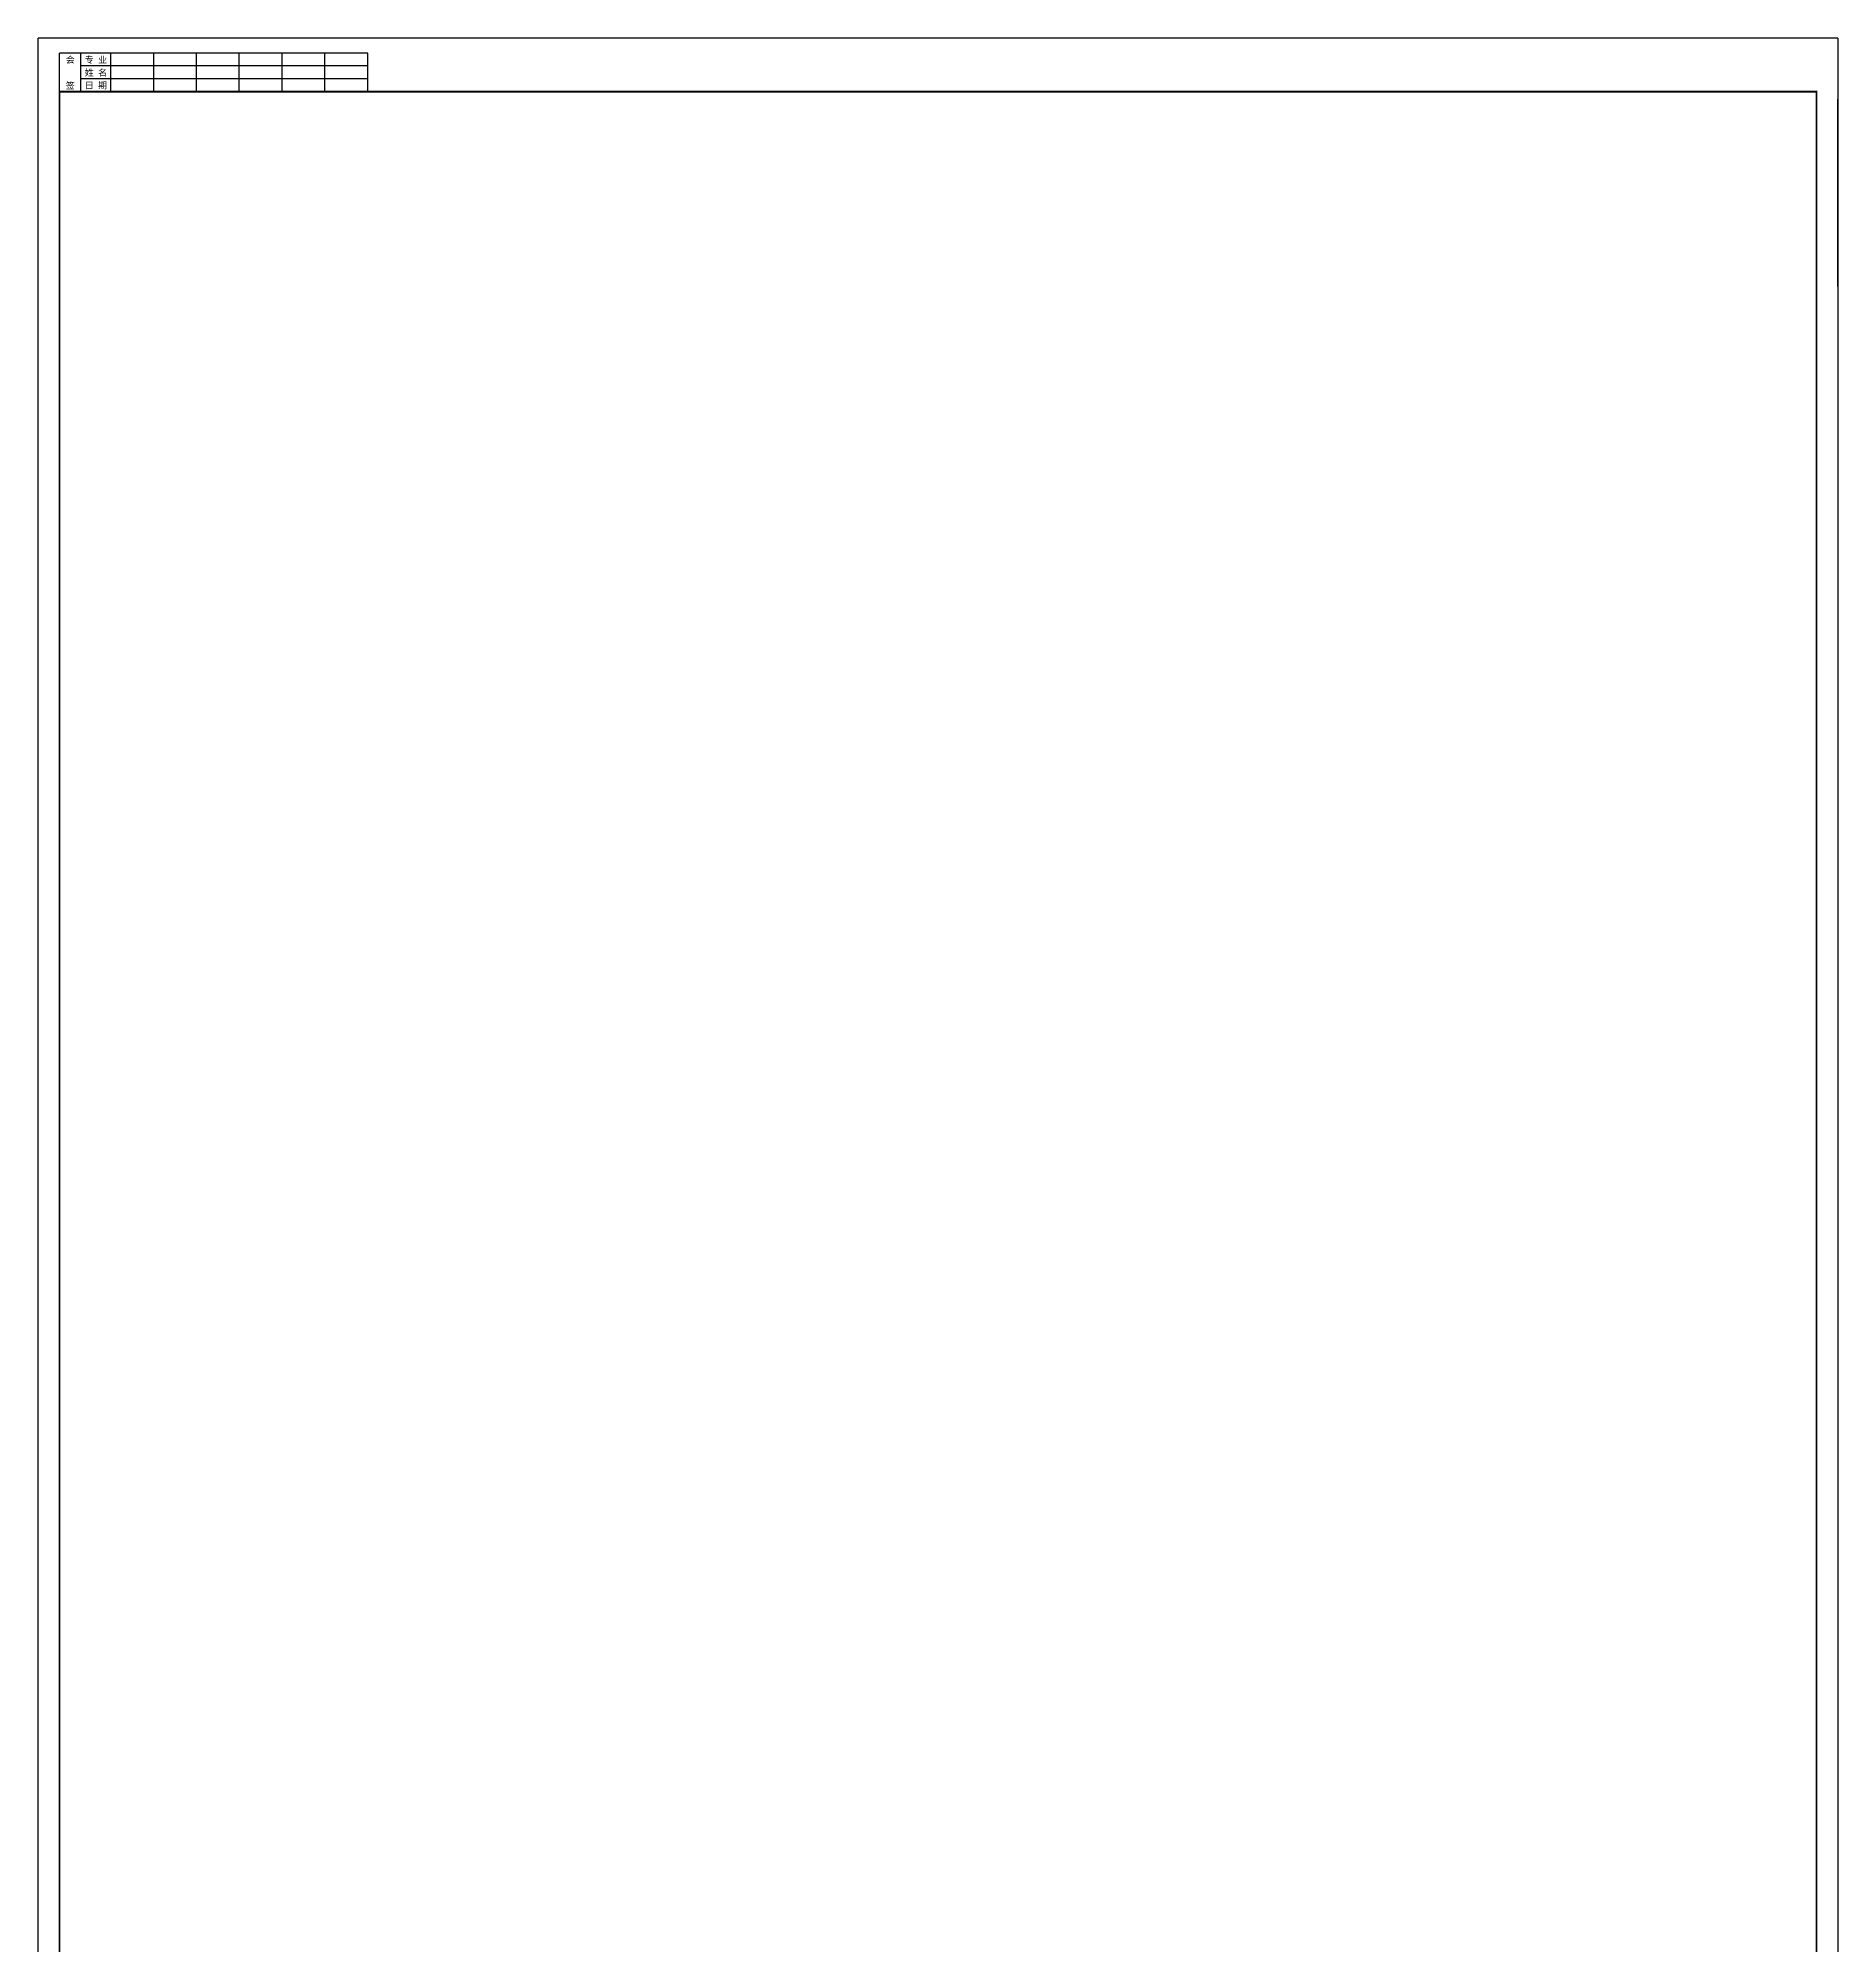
# Model space of a CAD drawing. Extents: x 0 to 841, y 0 to 1783.
# Drawn here: x 0 to 841, y 892 to 1783 of the extents above; entities that cross this region are included whole.
import ezdxf
from ezdxf.enums import TextEntityAlignment as Align

# ---------------------------------------------------------------- set-up
doc = ezdxf.new("R2010")
doc.units = 0
doc.header["$MEASUREMENT"] = 0
doc.layers.get('0').update_dxf_attribs({"linetype": 'CONTINUOUS'})
doc.styles.add('HUALUC', font='SimSun.ttf')

msp = doc.modelspace()

# ---------------------------------------------------------------- linework, layer by layer
for p, q in [((0, 0), (0, 1783)), ((841, 1783), (0, 1783)), ((841, 1783), (841, 0)), ((154, 1776), (10, 1776)), ((10, 1758), (10, 1776)), ((20, 1758), (20, 1776)), ((34, 1758), (34, 1776)), ((54, 1758), (54, 1776)), ((74, 1758), (74, 1776)), ((94, 1758), (94, 1776)), ((114, 1758), (114, 1776)), ((134, 1758), (134, 1776)), ((154, 1758), (154, 1776)), ((154, 1770), (20, 1770)), ((154, 1764), (20, 1764)), ((841, 1667), (841, 1754.55))]:
    msp.add_line(p, q)
at = {"const_width": 0.8, "flags": 128}
msp.add_lwpolyline([(831, 10), (831, 1758), (10, 1758), (10, 10)], close=True, dxfattribs=at)

# ---------------------------------------------------------------- texts
at = {"style": 'HUALUC'}
for s, p in [('会', (15, 1773)), ('专 业', (27, 1773)), ('姓 名', (27, 1767)), ('签', (15, 1761)), ('日 期', (27, 1761))]:
    msp.add_text(s, height=3, dxfattribs=at).set_placement(p, align=Align.MIDDLE)

doc.saveas('drawing.dxf')
